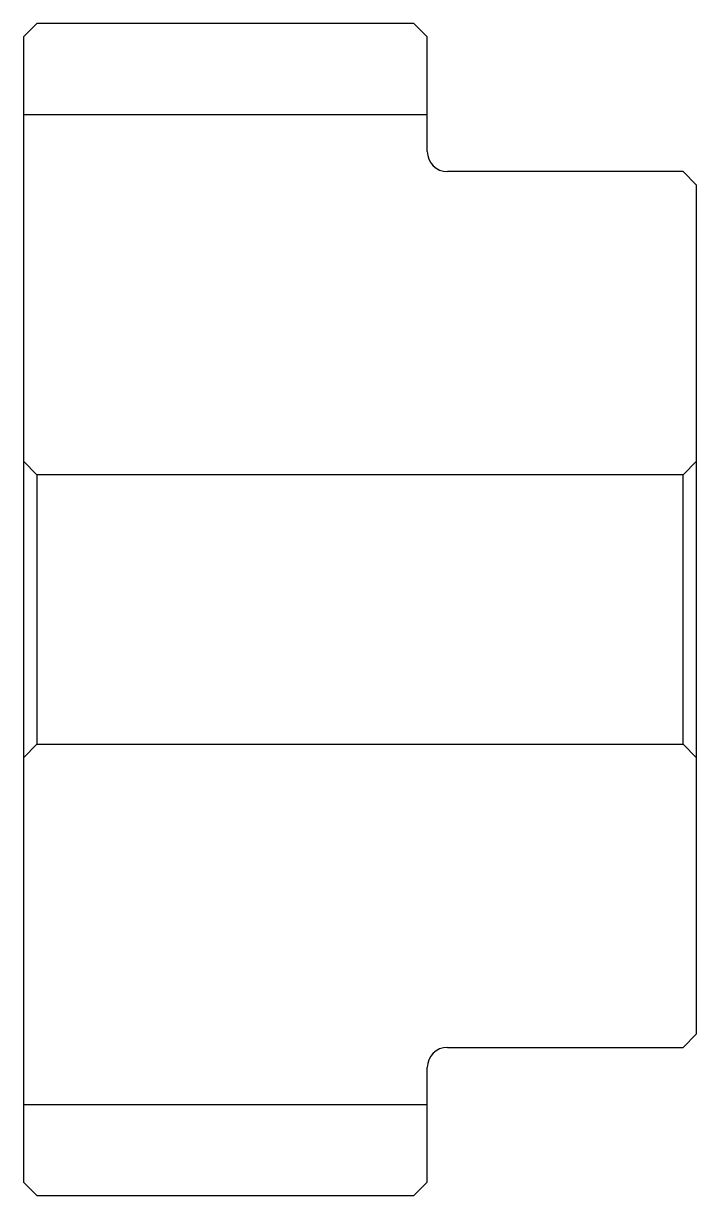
# Model space of a CAD drawing. Header units: metres. Extents: x 202.5 to 252.5, y 160.2 to 247.2.
import ezdxf

# ---------------------------------------------------------------- set-up
doc = ezdxf.new("R2010")
doc.units = ezdxf.units.M

msp = doc.modelspace()

# ---------------------------------------------------------------- linework, layer by layer
at = {"color": 4}
for p, q in [((202.5, 240.5), (232.5, 240.5)), ((251.5, 213.75), (252.5, 214.75)), ((203.5, 213.75), (203.5, 193.75)), ((251.5, 193.75), (252.5, 192.75)), ((202.5, 167), (232.5, 167))]:
    msp.add_line(p, q, dxfattribs=at)
for points in [[(232.5, 237.75), (232.5, 246.25), (231.5, 247.25), (203.5, 247.25), (202.5, 246.25), (202.5, 192.75)], [(234, 171.25), (251.5, 171.25), (252.5, 172.25), (252.5, 235.25), (251.5, 236.25), (234, 236.25)], [(202.5, 192.75), (203.5, 193.75), (251.5, 193.75), (251.5, 213.75), (203.5, 213.75), (202.5, 214.75)], [(202.5, 192.75), (202.5, 161.25), (203.5, 160.25), (231.5, 160.25), (232.5, 161.25), (232.5, 169.75)]]:
    msp.add_lwpolyline(points, dxfattribs=at)
for centre, start, end in [((234, 237.75), 180, 270), ((234, 169.75), 90, 180)]:
    msp.add_arc(centre, 1.5, start, end, dxfattribs=at)

doc.saveas('drawing.dxf')
